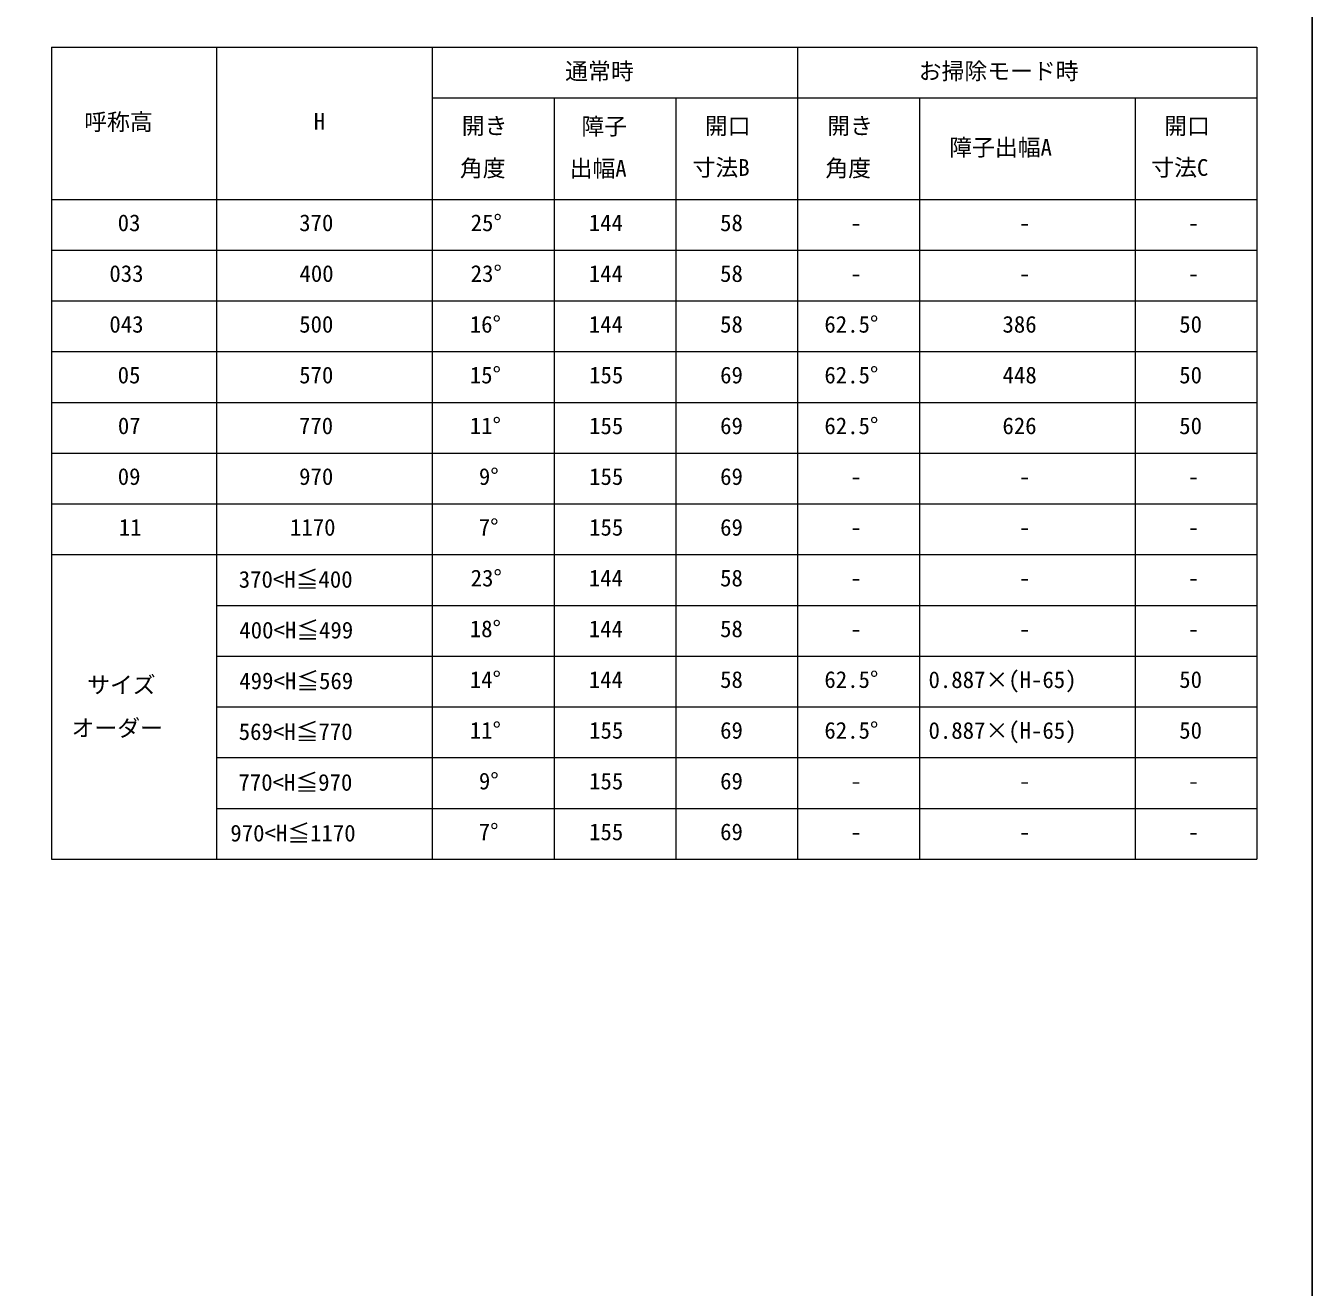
# Model space of a CAD drawing. Units: millimetres, scale not verified. Extents: x -525 to 525, y -783 to 778.
# Drawn here: x 18 to 525, y -95 to 402 of the extents above; entities that cross this region are included whole.
import ezdxf
from ezdxf.enums import TextEntityAlignment as Align

# ---------------------------------------------------------------- set-up
doc = ezdxf.new("R2010")
doc.units = ezdxf.units.MM
doc.header["$LTSCALE"] = 4
doc.layers.add('0-1_TABLE1', color=7, linetype='Continuous', lineweight=18)
doc.layers.add('0-8_YKK_ZWAK', color=7, linetype='Continuous')
doc.styles.add('ＭＳ ゴシック', font='')
doc.styles.get('ＭＳ ゴシック').set_extended_font_data('MS Gothic')

msp = doc.modelspace()

# ---------------------------------------------------------------- linework, layer by layer
at = {"layer": '0-1_TABLE1'}
for p, q in [((28.22, 393.23), (503.22, 393.23)), ((28.22, 393.23), (28.22, 73.23)), ((93.22, 393.23), (93.22, 73.23)), ((178.22, 393.23), (178.22, 73.23)), ((322.22, 393.23), (322.22, 73.23)), ((503.22, 393.23), (503.22, 73.23)), ((178.22, 373.23), (503.22, 373.23)), ((226.22, 373.23), (226.22, 73.23)), ((274.22, 373.23), (274.22, 73.23)), ((370.22, 373.23), (370.22, 73.23)), ((455.22, 373.23), (455.22, 73.23)), ((28.22, 333.23), (503.22, 333.23)), ((28.22, 313.23), (503.22, 313.23)), ((28.22, 293.23), (503.22, 293.23)), ((28.22, 273.23), (503.22, 273.23)), ((28.22, 253.23), (503.22, 253.23)), ((28.22, 233.23), (503.22, 233.23)), ((28.22, 213.23), (503.22, 213.23)), ((28.22, 193.23), (503.22, 193.23)), ((93.22, 173.23), (503.22, 173.23)), ((93.22, 153.23), (503.22, 153.23)), ((93.22, 133.23), (503.22, 133.23)), ((93.22, 113.23), (503.22, 113.23)), ((93.22, 93.23), (503.22, 93.23)), ((28.22, 73.23), (503.22, 73.23))]:
    msp.add_line(p, q, dxfattribs=at)
at = {"layer": '0-8_YKK_ZWAK'}
msp.add_lwpolyline([(-525, -782.7), (525, -782.7), (525, 747.3)], dxfattribs=at)

# ---------------------------------------------------------------- texts
at = {"layer": '0-1_TABLE1', "style": 'ＭＳ ゴシック'}
for s, p in [('通常時', (230.609, 378.475)), ('お掃除モード時', (369.919, 378.5)), ('呼称高', (41.083, 358.475)), ('H', (131.527, 358.73)), ('開き', (189.87, 356.972)), ('障子', (236.976, 356.742)), ('開口', (285.64, 356.895)), ('開き', (333.87, 356.972)), ('開口', (466.64, 356.895)), ('障子出幅A', (381.936, 348.449)), ('寸法B', (280.808, 340.514)), ('寸法C', (461.552, 340.514)), ('角度', (189.129, 340.233)), ('出幅A', (232.348, 340.156)), ('角度', (333.129, 340.233)), ('03', (54.277, 318.73)), ('370', (125.799, 318.73)), ('25°', (193.373, 318.73)), ('144', (239.916, 318.73)), ('58', (291.649, 318.73)), ('-', (342.947, 318.73)), ('-', (409.447, 318.73)), ('-', (475.947, 318.73)), ('033', (51.004, 298.73)), ('400', (125.902, 298.73)), ('23°', (193.373, 298.73)), ('144', (239.916, 298.73)), ('58', (291.649, 298.73)), ('-', (342.947, 298.73)), ('-', (409.447, 298.73)), ('-', (475.947, 298.73)), ('043', (51.004, 278.73)), ('500', (125.799, 278.73)), ('16°', (193.015, 278.73)), ('144', (239.916, 278.73)), ('58', (291.649, 278.73)), ('62.5°', (332.745, 278.73)), ('386', (402.927, 278.73)), ('50', (472.572, 278.73)), ('05', (54.277, 258.73)), ('570', (125.799, 258.73)), ('15°', (193.015, 258.73)), ('155', (240.044, 258.73)), ('69', (291.674, 258.73)), ('62.5°', (332.745, 258.73)), ('448', (402.978, 258.73)), ('50', (472.572, 258.73)), ('07', (54.353, 238.73)), ('770', (125.697, 238.73)), ('11°', (193.015, 238.73)), ('155', (240.044, 238.73)), ('69', (291.674, 238.73)), ('62.5°', (332.745, 238.73)), ('626', (402.902, 238.73)), ('50', (472.572, 238.73)), ('09', (54.302, 218.73)), ('970', (125.774, 218.73)), ('9°', (196.62, 218.73)), ('155', (240.044, 218.73)), ('69', (291.674, 218.73)), ('-', (342.947, 218.73)), ('-', (409.447, 218.73)), ('-', (475.947, 218.73)), ('11', (54.711, 198.73)), ('1170', (122.169, 198.73)), ('7°', (196.544, 198.73)), ('155', (240.044, 198.73)), ('69', (291.674, 198.73)), ('-', (342.947, 198.73)), ('-', (409.447, 198.73)), ('-', (475.947, 198.73)), ('370<H≦400', (101.97, 178.219)), ('23°', (193.373, 178.73)), ('144', (239.916, 178.73)), ('58', (291.649, 178.73)), ('-', (342.947, 178.73)), ('-', (409.447, 178.73)), ('-', (475.947, 178.73)), ('400<H≦499', (102.2, 158.219)), ('18°', (193.015, 158.73)), ('144', (239.916, 158.73)), ('58', (291.649, 158.73)), ('-', (342.947, 158.73)), ('-', (409.447, 158.73)), ('-', (475.947, 158.73)), ('499<H≦569', (102.2, 138.219)), ('14°', (193.015, 138.73)), ('144', (239.916, 138.73)), ('58', (291.649, 138.73)), ('62.5°', (332.745, 138.73)), ('0.887×(H-65)', (373.78, 138.679)), ('50', (472.572, 138.73)), ('サイズ', (42.234, 136.639)), ('オーダー', (36.123, 119.645)), ('569<H≦770', (101.97, 118.219)), ('11°', (193.015, 118.73)), ('155', (240.044, 118.73)), ('69', (291.674, 118.73)), ('62.5°', (332.745, 118.73)), ('0.887×(H-65)', (373.78, 118.679)), ('50', (472.572, 118.73)), ('770<H≦970', (101.868, 98.219)), ('9°', (196.62, 98.73)), ('155', (240.044, 98.73)), ('69', (291.674, 98.73)), ('-', (342.947, 98.73)), ('-', (409.447, 98.73)), ('-', (475.947, 98.73)), ('970<H≦1170', (98.672, 78.219)), ('7°', (196.544, 78.73)), ('155', (240.044, 78.73)), ('69', (291.674, 78.73)), ('-', (342.947, 78.73)), ('-', (409.447, 78.73)), ('-', (475.947, 78.73))]:
    msp.add_text(s, height=6.598, dxfattribs=at).set_placement(p, align=Align.BOTTOM_LEFT)

doc.saveas('drawing.dxf')
